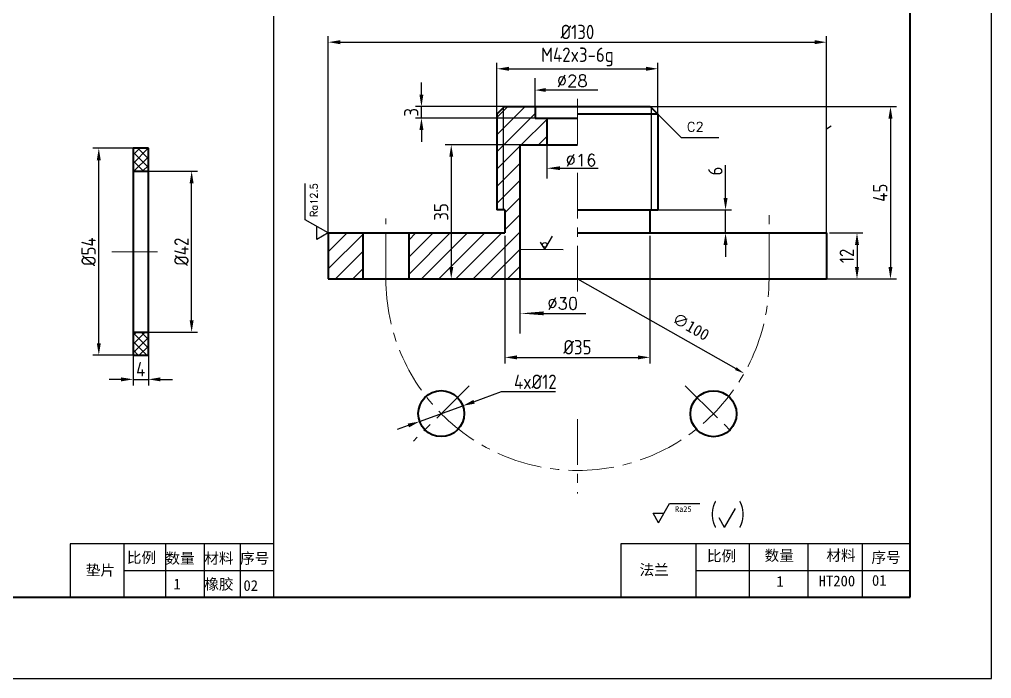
# Model space of a CAD drawing. Header units: millimetres. Extents: x 645 to 2308, y 762 to 2069.
# Drawn here: x 2105.5 to 2308.5, y 1473.9 to 1611.5 of the extents above; entities that cross this region are included whole.
import ezdxf
from ezdxf.enums import TextEntityAlignment as Align

# ---------------------------------------------------------------- set-up
doc = ezdxf.new("R2010")
doc.units = ezdxf.units.MM
doc.linetypes.add('CENTER', pattern=[50.8, 31.75, -6.35, 6.35, -6.35])
for name, color, linetype, lineweight in [('点划线', 7, 'CENTER', 15), ('点化线', 7, 'CENTER', 15), ('点画线', 7, 'CENTER', 15), ('粗实线', 7, 'Continuous', 40)]:
    doc.layers.add(name, color=color, linetype=linetype, lineweight=lineweight)
doc.layers.add('细实线', color=7, linetype='Continuous')
doc.styles.add('HZ', font='txt.shx', dxfattribs={"bigfont": 'gbcbig.shx'})
doc.styles.add('汉字', font='gbenor.shx', dxfattribs={"bigfont": 'gbcbig.shx'})
doc.styles.add('直径', font='txt.shx')
doc.dimstyles.new('222', dxfattribs={"dimtxt": 3, "dimasz": 2.5, "dimexe": 1.25, "dimexo": 0.625, "dimtad": 1, "dimtoh": 1, "dimdsep": 46, "dimtxsty": '汉字', "dimcen": 2.5, "dimadec": 0, "dimazin": 0, "dimtfac": 1, "dimtmove": 0, "dimatfit": 3, "dimfxl": 0, "dimarcsym": 0})
doc.dimstyles.new('ISO-25', dxfattribs={"dimtxt": 3, "dimasz": 2.5, "dimexe": 1.25, "dimexo": 0, "dimtad": 1, "dimdec": 0, "dimdsep": 46, "dimtxsty": '汉字', "dimcen": 2.5, "dimadec": 0, "dimazin": 0, "dimtfac": 1, "dimtdec": 0, "dimtmove": 0, "dimatfit": 3, "dimfxl": 0, "dimarcsym": 0})
doc.dimstyles.new('直径', dxfattribs={"dimtxt": 2.5, "dimasz": 2.5, "dimexe": 1.25, "dimexo": 0, "dimtad": 1, "dimtoh": 1, "dimdsep": 46, "dimtxsty": 'Standard', "dimcen": 2.5, "dimadec": 0, "dimazin": 2, "dimtfac": 1, "dimtmove": 0, "dimatfit": 3, "dimldrblk": 'NONE', "dimfxl": 0, "dimarcsym": 0})

# ---------------------------------------------------------------- blocks, each defined once
blk = doc.blocks.new('*D145')
at = {"layer": 'Defpoints', "color": 0, "transparency": 16777216}
for p in [(2122.1, 1584.59), (2129.25, 1584.59), (2129.25, 1541.39)]:
    blk.add_point(p, dxfattribs=at)
at = {"layer": '细实线', "color": 0, "lineweight": -2, "transparency": 16777216}
for p, q in [((2129.25, 1584.59), (2120.85, 1584.59)), ((2122.1, 1543.89), (2122.1, 1582.09)), ((2129.25, 1541.39), (2120.85, 1541.39))]:
    blk.add_line(p, q, dxfattribs=at)
at = {"layer": '细实线', "color": 0, "transparency": 16777216}
for points in [[(2121.68, 1582.09), (2122.51, 1582.09), (2122.1, 1584.59)], [(2121.68, 1543.89), (2122.51, 1543.89), (2122.1, 1541.39)]]:
    blk.add_solid(points, dxfattribs=at)
at = {"layer": '细实线', "color": 0, "transparency": 16777216, "insert": (2119.97, 1562.99), "char_height": 3, "attachment_point": 5, "rotation": 90, "style": '汉字'}
blk.add_mtext('%%c54', dxfattribs=at)
blk = doc.blocks.new('*D146')
at = {"layer": 'Defpoints', "color": 0, "transparency": 16777216}
for p in [(2132.45, 1579.79), (2141.48, 1579.79), (2132.45, 1546.19)]:
    blk.add_point(p, dxfattribs=at)
at = {"layer": '细实线', "color": 0, "lineweight": -2, "transparency": 16777216}
for p, q in [((2132.45, 1579.79), (2142.73, 1579.79)), ((2141.48, 1548.69), (2141.48, 1577.29)), ((2132.45, 1546.19), (2142.73, 1546.19))]:
    blk.add_line(p, q, dxfattribs=at)
at = {"layer": '细实线', "color": 0, "transparency": 16777216}
for points in [[(2141.06, 1577.29), (2141.89, 1577.29), (2141.48, 1579.79)], [(2141.06, 1548.69), (2141.89, 1548.69), (2141.48, 1546.19)]]:
    blk.add_solid(points, dxfattribs=at)
at = {"layer": '细实线', "color": 0, "transparency": 16777216, "insert": (2139.35, 1562.99), "char_height": 3, "attachment_point": 5, "rotation": 90, "style": '汉字'}
blk.add_mtext('%%c42', dxfattribs=at)
blk = doc.blocks.new('*D147')
at = {"layer": 'Defpoints', "color": 0, "transparency": 16777216}
for p in [(2129.25, 1541.39), (2132.45, 1541.39), (2132.45, 1536.34)]:
    blk.add_point(p, dxfattribs=at)
at = {"layer": '细实线', "color": 0, "lineweight": -2, "transparency": 16777216}
for p, q in [((2129.25, 1541.39), (2129.25, 1535.09)), ((2132.45, 1541.39), (2132.45, 1535.09)), ((2126.75, 1536.34), (2124.25, 1536.34)), ((2129.25, 1536.34), (2132.45, 1536.34)), ((2134.95, 1536.34), (2137.45, 1536.34))]:
    blk.add_line(p, q, dxfattribs=at)
at = {"layer": '细实线', "color": 0, "transparency": 16777216}
for points in [[(2126.75, 1536.75), (2126.75, 1535.92), (2129.25, 1536.34)], [(2134.95, 1536.75), (2134.95, 1535.92), (2132.45, 1536.34)]]:
    blk.add_solid(points, dxfattribs=at)
at = {"layer": '细实线', "color": 0, "transparency": 16777216, "insert": (2130.85, 1538.46), "char_height": 3, "attachment_point": 5, "style": '汉字'}
blk.add_mtext('4', dxfattribs=at)
blk = doc.blocks.new('*D148')
at = {"layer": 'Defpoints', "color": 0, "transparency": 16777216}
for p in [(2274.01, 1606.75), (2170.01, 1566.91), (2274.01, 1566.91)]:
    blk.add_point(p, dxfattribs=at)
at = {"layer": '细实线', "color": 0, "lineweight": -2, "transparency": 16777216}
for p, q in [((2170.01, 1566.91), (2170.01, 1608)), ((2274.01, 1566.91), (2274.01, 1608)), ((2172.51, 1606.75), (2271.51, 1606.75))]:
    blk.add_line(p, q, dxfattribs=at)
at = {"layer": '细实线', "color": 0, "transparency": 16777216}
for points in [[(2172.51, 1607.17), (2172.51, 1606.33), (2170.01, 1606.75)], [(2271.51, 1607.17), (2271.51, 1606.33), (2274.01, 1606.75)]]:
    blk.add_solid(points, dxfattribs=at)
at = {"layer": '细实线', "color": 0, "transparency": 16777216, "insert": (2222.01, 1608.88), "char_height": 3, "attachment_point": 5, "style": '汉字'}
blk.add_mtext('%%c130', dxfattribs=at)
blk = doc.blocks.new('*D149')
at = {"layer": 'Defpoints', "color": 0, "transparency": 16777216}
for p in [(2189.45, 1593.31), (2214.22, 1593.31), (2214.22, 1590.91)]:
    blk.add_point(p, dxfattribs=at)
at = {"layer": '细实线', "color": 0, "lineweight": -2, "transparency": 16777216}
for p, q in [((2189.45, 1595.81), (2189.45, 1598.31)), ((2214.22, 1593.31), (2188.2, 1593.31)), ((2189.45, 1590.91), (2189.45, 1593.31)), ((2214.22, 1590.91), (2188.2, 1590.91)), ((2189.45, 1588.41), (2189.45, 1585.91))]:
    blk.add_line(p, q, dxfattribs=at)
at = {"layer": '细实线', "color": 0, "transparency": 16777216}
for points in [[(2189.03, 1595.81), (2189.86, 1595.81), (2189.45, 1593.31)], [(2189.03, 1588.41), (2189.86, 1588.41), (2189.45, 1590.91)]]:
    blk.add_solid(points, dxfattribs=at)
at = {"layer": '细实线', "color": 0, "transparency": 16777216, "insert": (2187.32, 1592.11), "char_height": 3, "attachment_point": 5, "rotation": 90, "style": '汉字'}
blk.add_mtext('3', dxfattribs=at)
blk = doc.blocks.new('*D98')
at = {"layer": 'Defpoints', "color": 0, "transparency": 16777216}
for p in [(2238.81, 1601.2), (2205.21, 1590.91), (2238.81, 1590.91)]:
    blk.add_point(p, dxfattribs=at)
at = {"layer": '细实线', "color": 0, "lineweight": -2, "transparency": 16777216}
for p, q in [((2205.21, 1590.91), (2205.21, 1602.45)), ((2207.71, 1601.2), (2236.31, 1601.2)), ((2238.81, 1590.91), (2238.81, 1602.45))]:
    blk.add_line(p, q, dxfattribs=at)
at = {"layer": '细实线', "color": 0, "transparency": 16777216}
for points in [[(2207.71, 1601.61), (2207.71, 1600.78), (2205.21, 1601.2)], [(2236.31, 1601.61), (2236.31, 1600.78), (2238.81, 1601.2)]]:
    blk.add_solid(points, dxfattribs=at)
at = {"layer": '细实线', "color": 0, "transparency": 16777216, "insert": (2222.01, 1603.68), "char_height": 3, "attachment_point": 5, "style": '汉字'}
blk.add_mtext('M42x3-6g', dxfattribs=at)
blk = doc.blocks.new('*D106')
at = {"layer": 'Defpoints', "color": 0, "transparency": 16777216}
for p in [(2237.21, 1593.31), (2236.55, 1557.31), (2287.35, 1557.31)]:
    blk.add_point(p, dxfattribs=at)
at = {"layer": '细实线', "color": 0, "lineweight": -2, "transparency": 16777216}
for p, q in [((2237.21, 1593.31), (2288.6, 1593.31)), ((2287.35, 1590.81), (2287.35, 1559.81)), ((2236.55, 1557.31), (2288.6, 1557.31))]:
    blk.add_line(p, q, dxfattribs=at)
at = {"layer": '细实线', "color": 0, "transparency": 16777216}
for points in [[(2286.94, 1590.81), (2287.77, 1590.81), (2287.35, 1593.31)], [(2286.94, 1559.81), (2287.77, 1559.81), (2287.35, 1557.31)]]:
    blk.add_solid(points, dxfattribs=at)
at = {"layer": '细实线', "color": 0, "transparency": 16777216, "insert": (2285.23, 1575.31), "char_height": 3, "attachment_point": 5, "rotation": 90, "style": '汉字'}
blk.add_mtext('45', dxfattribs=at)
blk = doc.blocks.new('*D107')
at = {"layer": 'Defpoints', "color": 0, "transparency": 16777216}
for p in [(2234.13, 1571.71), (2233.73, 1566.91), (2252.93, 1566.91)]:
    blk.add_point(p, dxfattribs=at)
at = {"layer": '细实线', "color": 0, "lineweight": -2, "transparency": 16777216}
for p, q in [((2252.93, 1574.21), (2252.93, 1581.1)), ((2234.13, 1571.71), (2254.18, 1571.71)), ((2252.93, 1566.91), (2252.93, 1571.71)), ((2233.73, 1566.91), (2254.18, 1566.91)), ((2252.93, 1564.41), (2252.93, 1561.91))]:
    blk.add_line(p, q, dxfattribs=at)
at = {"layer": '细实线', "color": 0, "transparency": 16777216}
for points in [[(2252.51, 1574.21), (2253.35, 1574.21), (2252.93, 1571.71)], [(2252.51, 1564.41), (2253.35, 1564.41), (2252.93, 1566.91)]]:
    blk.add_solid(points, dxfattribs=at)
at = {"layer": '细实线', "color": 0, "transparency": 16777216, "insert": (2250.8, 1579.84), "char_height": 3, "attachment_point": 5, "rotation": 90, "style": '汉字'}
blk.add_mtext('6', dxfattribs=at)
blk = doc.blocks.new('*D108')
at = {"layer": 'Defpoints', "color": 0, "transparency": 16777216}
for p in [(2198.09, 1530.81), (2189.06, 1527.54)]:
    blk.add_point(p, dxfattribs=at)
at = {"layer": '细实线', "color": 0, "lineweight": -2, "transparency": 16777216}
for p, q in [((2206.1, 1533.71), (2200.44, 1531.66)), ((2217.42, 1533.71), (2206.1, 1533.71)), ((2189.06, 1527.54), (2198.09, 1530.81)), ((2186.71, 1526.69), (2184.36, 1525.84))]:
    blk.add_line(p, q, dxfattribs=at)
at = {"layer": '细实线', "color": 0, "transparency": 16777216}
for points in [[(2200.3, 1532.05), (2200.58, 1531.27), (2198.09, 1530.81)], [(2186.57, 1527.09), (2186.85, 1526.3), (2189.06, 1527.54)]]:
    blk.add_solid(points, dxfattribs=at)
at = {"layer": '细实线', "color": 0, "transparency": 16777216, "insert": (2213.22, 1535.83), "char_height": 3, "attachment_point": 5, "style": '汉字'}
blk.add_mtext('4x%%c12', dxfattribs=at)
blk = doc.blocks.new('*D109')
at = {"layer": 'Defpoints', "color": 0, "transparency": 16777216}
for p in [(2212.27, 1585.31), (2195.67, 1557.31), (2212.27, 1557.31)]:
    blk.add_point(p, dxfattribs=at)
at = {"layer": '细实线', "color": 0, "lineweight": -2, "transparency": 16777216}
for p, q in [((2211.65, 1585.31), (2194.42, 1585.31)), ((2195.67, 1582.81), (2195.67, 1559.81)), ((2211.65, 1557.31), (2194.42, 1557.31))]:
    blk.add_line(p, q, dxfattribs=at)
at = {"layer": '细实线', "color": 0, "transparency": 16777216}
for points in [[(2195.26, 1582.81), (2196.09, 1582.81), (2195.67, 1585.31)], [(2195.26, 1559.81), (2196.09, 1559.81), (2195.67, 1557.31)]]:
    blk.add_solid(points, dxfattribs=at)
at = {"layer": '细实线', "color": 0, "transparency": 16777216, "insert": (2193.55, 1571.31), "char_height": 3, "attachment_point": 5, "rotation": 90, "style": '汉字'}
blk.add_mtext('35', dxfattribs=at)
blk = doc.blocks.new('*D110')
at = {"layer": 'Defpoints', "color": 0, "transparency": 16777216}
for p in [(2206.89, 1566.91), (2237.13, 1566.91), (2237.13, 1540.93)]:
    blk.add_point(p, dxfattribs=at)
at = {"layer": '细实线', "color": 0, "lineweight": -2, "transparency": 16777216}
for p, q in [((2206.89, 1566.29), (2206.89, 1539.68)), ((2237.13, 1566.29), (2237.13, 1539.68)), ((2209.39, 1540.93), (2234.63, 1540.93))]:
    blk.add_line(p, q, dxfattribs=at)
at = {"layer": '细实线', "color": 0, "transparency": 16777216}
for points in [[(2209.39, 1541.34), (2209.39, 1540.51), (2206.89, 1540.93)], [(2234.63, 1541.34), (2234.63, 1540.51), (2237.13, 1540.93)]]:
    blk.add_solid(points, dxfattribs=at)
at = {"layer": '细实线', "color": 0, "transparency": 16777216, "insert": (2222.01, 1543.05), "char_height": 3, "attachment_point": 5, "style": '汉字'}
blk.add_mtext('%%c35', dxfattribs=at)
blk = doc.blocks.new('*D114')
at = {"layer": 'Defpoints', "color": 0, "transparency": 16777216}
for p in [(2274.01, 1566.91), (2274.01, 1557.31), (2280.37, 1557.31)]:
    blk.add_point(p, dxfattribs=at)
at = {"layer": '细实线', "color": 0, "lineweight": -2, "transparency": 16777216}
for p, q in [((2274.63, 1566.91), (2281.62, 1566.91)), ((2280.37, 1564.41), (2280.37, 1559.81)), ((2274.63, 1557.31), (2281.62, 1557.31))]:
    blk.add_line(p, q, dxfattribs=at)
at = {"layer": '细实线', "color": 0, "transparency": 16777216}
for points in [[(2279.95, 1564.41), (2280.78, 1564.41), (2280.37, 1566.91)], [(2279.95, 1559.81), (2280.78, 1559.81), (2280.37, 1557.31)]]:
    blk.add_solid(points, dxfattribs=at)
at = {"layer": '细实线', "color": 0, "transparency": 16777216, "insert": (2278.24, 1562.11), "char_height": 3, "attachment_point": 5, "rotation": 90, "style": '汉字'}
blk.add_mtext('12', dxfattribs=at)
blk = doc.blocks.new('1')
at = {"layer": '细实线'}
for p, q in [((0, 0), (4.62, 8)), ((4.62, 8), (10.68, 8)), ((10.68, 8), (17.18, 8)), ((-2.31, 4), (2.31, 4)), ((0, 0), (-2.31, 4))]:
    blk.add_line(p, q, dxfattribs=at)
at = {"layer": '点划线', "style": 'HZ'}
blk.add_attdef('RA', (5.52, 3.76), '', height=2.5, dxfattribs=at)
blk = doc.blocks.new('粗糙度+')
at = {"layer": '细实线'}
for p, q in [((0, 0), (5.77, 10)), ((5.77, 10), (13.35, 10)), ((13.35, 10), (21.47, 10)), ((-2.89, 5), (2.89, 5)), ((0, 0), (-2.89, 5))]:
    blk.add_line(p, q, dxfattribs=at)
blk.add_attdef('RA', text='', height=3, dxfattribs=at).set_placement((17.18, 5.63), align=Align.RIGHT)

msp = doc.modelspace()

# ---------------------------------------------------------------- hatches: boundary and pattern name
at = {"layer": '细实线'}
h = msp.add_hatch(dxfattribs=at)
h.set_pattern_fill('ANSI31', color=256, scale=0.8, style=0)
h.set_pattern_definition([(45, (1963.456, 1489.3506), (-1.796051, 1.796051), [])])
h.paths.add_polyline_path([(2177.2077, 1566.9113), (2170.0077, 1566.9113), (2170.0077, 1557.3113), (2177.2077, 1557.3113)])
h.paths.add_polyline_path([(2210.0077, 1557.3113), (2210.0077, 1585.3113), (2215.6077, 1585.3113), (2215.6077, 1590.9113), (2213.2077, 1590.9113), (2213.2077, 1593.3113), (2206.8077, 1593.3113), (2205.2077, 1591.7113), (2205.2077, 1571.7113), (2206.8877, 1571.7113), (2206.8877, 1566.9113), (2186.8077, 1566.9113), (2186.8077, 1557.3113)])
h = msp.add_hatch(dxfattribs=at)
h.set_pattern_fill('ANSI37', color=256, scale=0.4, angle=90, style=0)
h.set_pattern_definition([(135, (1994.8376, 1504.4711), (-0.898026, -0.898026), []), (225, (1994.8376, 1504.4711), (0.898026, -0.898026), [])])
h.paths.add_polyline_path([(2132.4486, 1584.592), (2129.2486, 1584.592), (2129.2486, 1579.792), (2132.4486, 1579.792)])
h.paths.add_polyline_path([(2132.4486, 1546.192), (2129.2486, 1546.192), (2129.2486, 1541.392), (2132.4486, 1541.392)])

# ---------------------------------------------------------------- linework, layer by layer
at = {"layer": '点化线', "ltscale": 0.3}
for p, q in [((2222.0077, 1579.4552), (2222.0077, 1554.1315)), ((2262.0077, 1557.3113), (2262.0077, 1572.294)), ((2182.0077, 1557.3113), (2182.0077, 1569.9016)), ((2124.8239, 1562.992), (2135.9866, 1562.992))]:
    msp.add_line(p, q, dxfattribs=at)
msp.add_arc((2222.0077, 1557.3113), 40, 180, 0, dxfattribs=at)
at = {"layer": '点画线', "ltscale": 0.3}
for p, q in [((2222.0077, 1594.9313), (2222.0077, 1584.0997)), ((2199.423, 1534.9653), (2187.7943, 1523.4595)), ((2244.509, 1534.9954), (2254.8092, 1524.78)), ((2222.0077, 1528.0348), (2222.0077, 1512.4842))]:
    msp.add_line(p, q, dxfattribs=at)
at = {"layer": '粗实线', "color": 7}
for p, q in [((2291.456, 1490.8559), (2291.456, 1718.8559)), ((1966.456, 1490.8559), (2291.456, 1490.8559))]:
    msp.add_line(p, q, dxfattribs=at)
at = {"layer": '粗实线'}
for p, q in [((2206.8077, 1593.3113), (2205.2077, 1591.7113)), ((2206.8077, 1593.3113), (2237.2077, 1593.3113)), ((2213.2077, 1593.3113), (2213.2077, 1590.9113)), ((2237.2077, 1593.3113), (2238.8077, 1591.7113)), ((2205.2077, 1591.7113), (2205.2077, 1571.7113)), ((2238.8077, 1591.7113), (2222.0077, 1591.7113)), ((2238.8077, 1591.7113), (2238.8077, 1571.7113)), ((2213.2077, 1590.9113), (2222.0077, 1590.9113)), ((2215.6077, 1590.9113), (2215.6077, 1585.3113)), ((2210.0077, 1585.3113), (2222.0077, 1585.3113)), ((2210.0077, 1585.3113), (2210.0077, 1557.3113)), ((2129.2486, 1584.592), (2129.2486, 1541.392)), ((2132.4486, 1584.592), (2129.2486, 1584.592)), ((2132.4486, 1541.392), (2132.4486, 1584.592)), ((2129.2486, 1579.792), (2132.4486, 1579.792)), ((2206.8877, 1571.7113), (2205.2077, 1571.7113)), ((2206.8877, 1571.7113), (2206.8877, 1566.9113)), ((2222.0077, 1571.7113), (2238.8077, 1571.7113)), ((2237.1277, 1571.7113), (2237.1277, 1566.9113)), ((2170.0077, 1566.9113), (2206.8877, 1566.9113)), ((2170.0077, 1566.9113), (2170.0077, 1557.3113)), ((2177.2077, 1566.9113), (2177.2077, 1557.3113)), ((2186.8077, 1566.9113), (2186.8077, 1557.3113)), ((2222.0077, 1566.9113), (2274.0077, 1566.9113)), ((2274.0077, 1566.9113), (2274.0077, 1557.3113)), ((2170.0077, 1557.3113), (2274.0077, 1557.3113)), ((2129.2486, 1546.192), (2132.4486, 1546.192)), ((2129.2486, 1541.392), (2132.4486, 1541.392))]:
    msp.add_line(p, q, dxfattribs=at)
for centre in [(2193.5736, 1529.1777), (2250.4087, 1529.1442)]:
    msp.add_circle(centre, 4.8, dxfattribs=at)
at = {"layer": '细实线', "color": 7}
for p, q in [((2308.456, 1473.8559), (2308.456, 1738.8559)), ((1936.456, 1473.8559), (2308.456, 1473.8559))]:
    msp.add_line(p, q, dxfattribs=at)
at = {"layer": '细实线'}
for p, q in [((2158.541, 1612.1561), (2158.541, 1490.8559)), ((2213.2077, 1593.3113), (2213.2077, 1599.2094)), ((2215.3855, 1596.7709), (2226.2576, 1596.7709)), ((2206.5786, 1571.7113), (2206.5786, 1593.0822)), ((2237.4369, 1571.7113), (2237.4369, 1593.0822)), ((2238.8077, 1591.7113), (2243.6732, 1586.8569)), ((2274.0077, 1588.6813), (2274.9994, 1589.264)), ((2243.6732, 1586.8569), (2251.543, 1586.8569)), ((2215.6077, 1585.3113), (2215.6077, 1578.2934)), ((2218.3868, 1580.4319), (2226.3531, 1580.4319)), ((2215.2049, 1563.4921), (2214.3308, 1564.9796)), ((2215.2049, 1563.4921), (2216.7972, 1566.2186)), ((2210.0077, 1557.3113), (2210.0077, 1545.943)), ((2222.0077, 1557.3113), (2255.0655, 1538.5713)), ((2214.9415, 1550.1224), (2223.732, 1550.1224)), ((2252.7231, 1505.3864), (2255.0325, 1509.3864)), ((2252.7231, 1505.3864), (2251.5684, 1507.3864)), ((2158.541, 1502.0207), (2116.1316, 1502.0207)), ((2116.1316, 1502.0207), (2116.1316, 1490.8559)), ((2127.3534, 1502.0207), (2127.3534, 1490.8559)), ((2136.0086, 1502.0207), (2136.0086, 1490.8559)), ((2144.113, 1502.0207), (2144.113, 1490.8559)), ((2151.5879, 1502.0207), (2151.5879, 1490.8559)), ((2291.4016, 1502.0207), (2231.0847, 1502.0207)), ((2231.0847, 1502.0207), (2231.0847, 1490.8559)), ((2246.7079, 1502.0207), (2246.7079, 1490.8559)), ((2257.8903, 1502.0207), (2257.8903, 1490.8559)), ((2270.105, 1502.0207), (2270.105, 1490.8559)), ((2281.4595, 1502.0207), (2281.4595, 1490.8559)), ((2127.3534, 1496.4383), (2158.541, 1496.4383)), ((2246.7079, 1496.4383), (2291.4016, 1496.4383)), ((2291.456, 1490.8559), (2291.456, 1490.8559))]:
    msp.add_line(p, q, dxfattribs=at)
for points in [[(2215.3855, 1596.7709, 0.8, 0, 0), (2213.2077, 1596.7358, 0, 0, 0)], [(2218.3868, 1580.4319, 0.8, 0, 0), (2215.6077, 1580.4216, 0, 0, 0)], [(2214.9415, 1550.1224, 0.8, 0, 0), (2210.0077, 1550.1053, 0, 0, 0)]]:
    msp.add_lwpolyline(points, format="xyseb", dxfattribs=at)
msp.add_circle((2215.1977, 1564.4347), 0.486, dxfattribs=at)
msp.add_solid([(2255.2299, 1538.8613), (2254.9011, 1538.2814), (2256.8054, 1537.585)], dxfattribs=at)

# ---------------------------------------------------------------- block references
at = {"layer": '点划线', "xscale": 0.6, "yscale": 0.6, "zscale": 0.6, "rotation": 90}
msp.add_blockref('1', (2170.0077, 1566.9113), dxfattribs=at).add_auto_attribs({'RA': 'Ra12.5'})
at = {"layer": '细实线', "xscale": 0.4000000000000909, "yscale": 0.4000000000000909, "zscale": 0.4000000000000909}
msp.add_blockref('粗糙度+', (2238.955, 1506.391), dxfattribs=at).add_auto_attribs({'RA': 'Ra25'})

# ---------------------------------------------------------------- texts
at = {"layer": '细实线', "attachment_point": 1, "style": '直径'}
for s, insert, char_height, width in [('%%C28', (2217.7152, 1599.9405), 2.5, 5.701216), ('C2', (2244.8537, 1590.0798), 2, 4.170956), ('%%C16', (2219.5379, 1583.3608), 2.5, 5.701216), ('%%C30', (2215.7248, 1553.4536), 2.5, 5.701216), ('{\\Fgbenor,gbcbig|c134;（} {\\Fgbenor,gbcbig|c134;）}', (2247.5446, 1510.391), 5, 25.860334), ('{\\fSimSun|b0|i0|c134|p2;比例}', (2127.9537, 1500.2545), 2.24, 8.179317), ('{\\fSimSun|b0|i0|c134|p2;数量}', (2136.0086, 1500.0902), 2.24, 8.179317), ('{\\fSimSun|b0|i0|c134|p2;材料}', (2144.113, 1500.0902), 2.24, 8.179317), ('{\\fSimSun|b0|i0|c134|p2;序号}', (2151.5879, 1500.0902), 2.24, 6.713712), ('{\\fSimSun|b0|i0|c134|p2;比例}', (2249.0312, 1500.5932), 2.24, 8.179317), ('{\\fSimSun|b0|i0|c134|p2;数量}', (2261.0825, 1500.6711), 2.24, 8.179317), ('{\\fSimSun|b0|i0|c134|p2;材料}', (2273.977, 1500.7022), 2.24, 8.179317), ('{\\fSimSun|b0|i0|c134|p2;序号}', (2283.3868, 1500.2733), 2.24, 8.179317), ('{\\fSimSun|b0|i0|c134|p2;垫片}', (2119.3738, 1497.6172), 2.24, 8.179317), ('{\\fSimSun|b0|i0|c134|p2;法兰}', (2234.9567, 1497.693), 2.24, 8.179317), ('{\\fSimSun|b0|i0|c134|p2; 1}', (2136.1595, 1494.7289), 2.24, 8.179317), ('{\\fSimSun|b0|i0|c134|p2;橡胶}', (2144.113, 1494.692), 2.24, 8.179317), ('{\\fSimSun|b0|i0|c134|p2;02}', (2152.2923, 1494.4127), 2.24, 8.179317), ('{\\fSimSun|b0|i0|c134|p2;  1}', (2260.4822, 1495.2555), 2.24, 8.179317), ('{\\fSimSun|b0|i0|c134|p2;HT200}', (2272.3695, 1495.3645), 2.24, 8.179317), ('{\\fSimSun|b0|i0|c134|p2;01}', (2283.4934, 1495.4734), 2.24, 8.179317)]:
    msp.add_mtext(s, dxfattribs=dict(at, insert=insert, char_height=char_height, width=width))
at = {"layer": '细实线', "insert": (2245.6995, 1547.3375), "char_height": 2.4, "attachment_point": 5, "rotation": 330.451747}
msp.add_mtext('∅100', dxfattribs=at)

# ---------------------------------------------------------------- dimensions: what is measured, and where the dimension line sits
at = {"layer": '细实线'}
for base, p1, p2, text, dimstyle, picture, middle in [((2274.0077, 1606.7508), (2170.0077, 1566.9113), (2274.0077, 1566.9113), '%%c130', 'ISO-25', '*D148', (2222.0077, 1608.8758)), ((2238.8077, 1601.1963), (2205.2077, 1590.9113), (2238.8077, 1590.9113), 'M42x3-6g', 'ISO-25', '*D98', (2222.0077, 1603.6791)), ((2237.1277, 1540.9277), (2206.8877, 1566.9113), (2237.1277, 1566.9113), '%%c35', '222', '*D110', (2222.0077, 1543.0527)), ((2132.4486, 1536.3381), (2129.2486, 1541.392), (2132.4486, 1541.392), '4', 'ISO-25', '*D147', (2130.8486, 1538.4631))]:
    dim = msp.add_linear_dim(base=base, p1=p1, p2=p2, text=text, dimstyle=dimstyle, dxfattribs=at)
    dim.commit()
    dim.dimension.update_dxf_attribs({"geometry": picture, "text_midpoint": middle})
for base, p1, p2, text, dimstyle, picture, middle in [((2189.4471, 1593.3113), (2214.2217, 1590.9113), (2214.2217, 1593.3113), '3', 'ISO-25', '*D149', (2187.3221, 1592.1113)), ((2195.6739, 1557.3113), (2212.2712, 1585.3113), (2212.2712, 1557.3113), '35', '222', '*D109', (2193.5489, 1571.3113)), ((2122.095, 1584.592), (2129.2486, 1541.392), (2129.2486, 1584.592), '%%c54', 'ISO-25', '*D145', (2119.97, 1562.992)), ((2141.4779, 1579.792), (2132.4486, 1546.192), (2132.4486, 1579.792), '%%c42', 'ISO-25', '*D146', (2139.3529, 1562.992))]:
    dim = msp.add_linear_dim(base=base, p1=p1, p2=p2, angle=90, text=text, dimstyle=dimstyle, dxfattribs=at)
    dim.commit()
    dim.dimension.update_dxf_attribs({"geometry": picture, "text_midpoint": middle})
for base, p1, p2, text, dimstyle, picture, middle in [((2287.3527, 1557.3113), (2237.2077, 1593.3113), (2236.5506, 1557.3113), '45', 'ISO-25', '*D106', (2287.3527, 1575.3113)), ((2252.9295, 1566.9113), (2234.133, 1571.7113), (2233.7301, 1566.9113), '6', 'ISO-25', '*D107', (2252.9295, 1579.8363)), ((2280.3669, 1557.3113), (2274.0077, 1566.9113), (2274.0077, 1557.3113), '12', '222', '*D114', (2280.3669, 1562.1113))]:
    dim = msp.add_linear_dim(base=base, p1=p1, p2=p2, angle=90, text=text, dimstyle=dimstyle, dxfattribs=at)
    dim.commit()
    dim.dimension.update_dxf_attribs({"geometry": picture, "text_midpoint": middle, "dimtype": 160})
dim = msp.add_diameter_dim_2p(p1=(2189.0598, 1527.5448), p2=(2198.0873, 1530.8105), text='4x%%c12', dimstyle='222', dxfattribs=at)
dim.commit()
dim.dimension.update_dxf_attribs({"geometry": '*D108', "text_midpoint": (2213.2249, 1533.7091), "dimtype": 163})

# ---------------------------------------------------------------- leaders
msp.add_leader([(2210.0077, 1563.5066), (2219.0193, 1563.4814)], dimstyle='直径', override={"dimgap": 0.625, "dimtad": 1}, dxfattribs=at)

doc.saveas('drawing.dxf')
